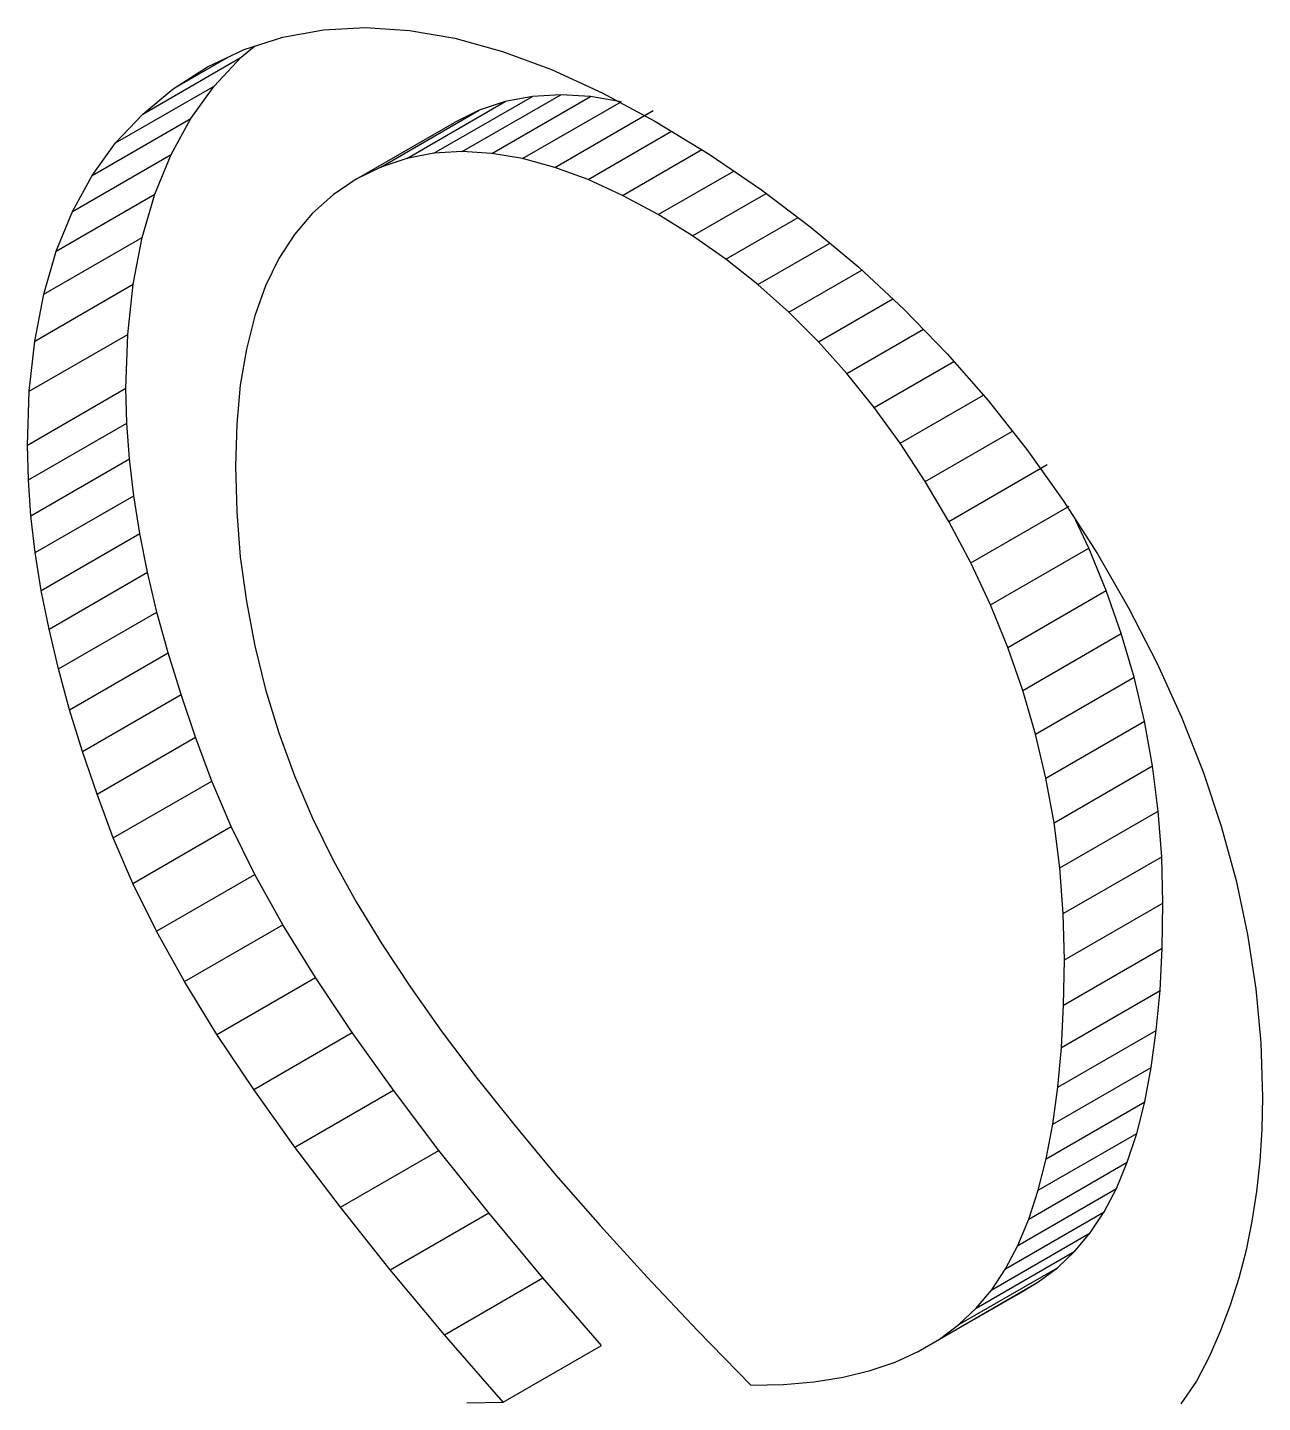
# Model space of a CAD drawing. Header units: millimetres. Extents: x -105 to 105, y -148 to 148.
# Drawn here: x 41.518 to 42.582, y -62.179 to -60.995 of the extents above; entities that cross this region are included whole.
import ezdxf

# ---------------------------------------------------------------- set-up
doc = ezdxf.new("R2010")
doc.units = ezdxf.units.MM
doc.layers.get('0').update_dxf_attribs({"lineweight": 18})

msp = doc.modelspace()

# ---------------------------------------------------------------- linework, layer by layer
at = {"color": 7, "lineweight": 30, "ltscale": 0.000727819}
msp.add_line((41.7051, -61.0134), (41.7384, -61.0028), dxfattribs=at)
at = {"color": 7, "lineweight": 30, "ltscale": 0.000736201}
msp.add_line((41.7384, -61.0028), (41.7732, -60.9965), dxfattribs=at)
at = {"color": 7, "lineweight": 30, "ltscale": 0.000757093}
msp.add_line((41.7732, -60.9965), (41.8095, -60.9946), dxfattribs=at)
at = {"color": 7, "lineweight": 30, "ltscale": 0.00078868}
msp.add_line((41.8095, -60.9946), (41.8473, -60.9971), dxfattribs=at)
at = {"color": 7, "lineweight": 30, "ltscale": 0.000831414}
msp.add_line((41.8473, -60.9971), (41.8866, -61.0039), dxfattribs=at)
at = {"color": 7, "lineweight": 30, "ltscale": 0.000881699}
msp.add_line((41.8866, -61.0039), (41.9274, -61.0152), dxfattribs=at)
at = {"color": 7, "lineweight": 30, "ltscale": 0.000732028}
msp.add_line((41.6734, -61.0285), (41.7051, -61.0134), dxfattribs=at)
at = {"color": 7, "lineweight": 30, "ltscale": 0.000309661}
msp.add_line((41.7024, -61.0201), (41.7139, -61.0106), dxfattribs=at)
at = {"color": 7, "lineweight": 30, "ltscale": 0.000939844}
msp.add_line((41.9274, -61.0152), (41.9697, -61.0308), dxfattribs=at)
at = {"color": 7, "lineweight": 30, "ltscale": 0.002041}
for p, q in [((41.6176, -61.0691), (41.7024, -61.0201)), ((41.5943, -61.094), (41.6792, -61.045)), ((41.8929, -61.1015), (41.9777, -61.0525)), ((41.845, -61.1074), (41.9299, -61.0584)), ((41.8684, -61.1029), (41.9533, -61.0539)), ((41.9184, -61.103), (42.0032, -61.054)), ((41.9449, -61.1075), (42.0298, -61.0585)), ((41.5742, -61.122), (41.659, -61.073)), ((41.8014, -61.1253), (41.8862, -61.0764)), ((41.8227, -61.1149), (41.9075, -61.0659)), ((41.9725, -61.1151), (42.0574, -61.0661)), ((41.5571, -61.1531), (41.642, -61.1041)), ((41.5432, -61.1872), (41.628, -61.1382)), ((41.5323, -61.2244), (41.6172, -61.1754)), ((41.5246, -61.2647), (41.6094, -61.2157)), ((41.5199, -61.308), (41.6048, -61.259)), ((41.5184, -61.3544), (41.6032, -61.3054)), ((41.5191, -61.3844), (41.604, -61.3354)), ((41.5213, -61.4153), (41.6062, -61.3663)), ((42.312, -61.4201), (42.3968, -61.3711)), ((41.525, -61.447), (41.6099, -61.398)), ((42.3309, -61.4558), (42.4157, -61.4069)), ((41.5302, -61.4795), (41.6151, -61.4305)), ((42.3478, -61.492), (42.4327, -61.443)), ((41.5369, -61.5129), (41.6217, -61.4639)), ((42.3627, -61.5286), (42.4476, -61.4796)), ((41.545, -61.5472), (41.6298, -61.4982)), ((42.3757, -61.5657), (42.4605, -61.5167)), ((41.5546, -61.5823), (41.6395, -61.5333)), ((42.3866, -61.6033), (42.4715, -61.5543)), ((41.5657, -61.6182), (41.6506, -61.5693)), ((42.3956, -61.6412), (42.4804, -61.5923)), ((41.5783, -61.6551), (41.6631, -61.6061)), ((41.5923, -61.6928), (41.6772, -61.6438)), ((42.4075, -61.7186), (42.4924, -61.6696)), ((41.609, -61.7319), (41.6938, -61.6829)), ((42.4105, -61.758), (42.4954, -61.709)), ((41.6294, -61.7732), (41.7143, -61.7242)), ((41.6536, -61.8165), (41.7384, -61.7675)), ((42.4109, -61.8367), (42.4957, -61.7878)), ((41.6815, -61.862), (41.7664, -61.813)), ((42.409, -61.8733), (42.4939, -61.8243)), ((41.7132, -61.9095), (41.7981, -61.8605)), ((42.4059, -61.9076), (42.4907, -61.8586)), ((42.4015, -61.9395), (42.4864, -61.8905)), ((41.7486, -61.9592), (41.8335, -61.9102)), ((42.389, -61.9963), (42.4738, -61.9473)), ((41.7879, -62.011), (41.8727, -61.962)), ((42.3809, -62.0212), (42.4657, -61.9722)), ((42.3715, -62.0438), (42.4563, -61.9948)), ((41.8308, -62.0648), (41.9157, -62.0158)), ((42.3608, -62.064), (42.4457, -62.015)), ((42.3489, -62.082), (42.4338, -62.033)), ((42.3356, -62.0979), (42.4205, -62.0489)), ((42.3206, -62.112), (42.4055, -62.063)), ((41.8775, -62.1208), (41.9624, -62.0718)), ((42.304, -62.1245), (42.3888, -62.0755)), ((42.2857, -62.1353), (42.3705, -62.0863)), ((41.928, -62.1788), (42.0128, -62.1299))]:
    msp.add_line(p, q, dxfattribs=at)
at = {"color": 7, "lineweight": 30, "ltscale": 0.001121}
msp.add_line((41.6439, -61.0473), (41.6906, -61.0203), dxfattribs=at)
at = {"color": 7, "lineweight": 30, "ltscale": 0.000727632}
msp.add_line((41.6439, -61.0473), (41.6734, -61.0285), dxfattribs=at)
at = {"color": 7, "lineweight": 30, "ltscale": 0.00071011}
for p, q in [((41.6792, -61.045), (41.7024, -61.0201)), ((41.5943, -61.094), (41.6176, -61.0691))]:
    msp.add_line(p, q, dxfattribs=at)
at = {"color": 7, "lineweight": 30, "ltscale": 0.001004}
msp.add_line((41.9697, -61.0308), (42.0135, -61.0509), dxfattribs=at)
at = {"color": 7, "lineweight": 30, "ltscale": 0.000713343}
msp.add_line((41.6176, -61.0691), (41.6439, -61.0473), dxfattribs=at)
at = {"color": 7, "lineweight": 30, "ltscale": 0.000718525}
for p, q in [((41.659, -61.073), (41.6792, -61.045)), ((41.5742, -61.122), (41.5943, -61.094))]:
    msp.add_line(p, q, dxfattribs=at)
at = {"color": 7, "lineweight": 30, "ltscale": 0.000510199}
msp.add_line((41.9777, -61.0525), (41.9533, -61.0539), dxfattribs=at)
at = {"color": 7, "lineweight": 30, "ltscale": 0.000532353}
msp.add_line((42.0032, -61.054), (41.9777, -61.0525), dxfattribs=at)
at = {"color": 7, "lineweight": 30, "ltscale": 0.001072}
msp.add_line((42.0135, -61.0509), (42.0588, -61.0753), dxfattribs=at)
at = {"color": 7, "lineweight": 30, "ltscale": 0.00049109}
msp.add_line((41.9299, -61.0584), (41.9075, -61.0659), dxfattribs=at)
at = {"color": 7, "lineweight": 30, "ltscale": 0.00049595}
for p, q in [((41.9533, -61.0539), (41.9299, -61.0584)), ((41.8684, -61.1029), (41.845, -61.1074))]:
    msp.add_line(p, q, dxfattribs=at)
at = {"color": 7, "lineweight": 30, "ltscale": 0.000561163}
for p, q in [((42.0298, -61.0585), (42.0032, -61.054)), ((41.9449, -61.1075), (41.9184, -61.103))]:
    msp.add_line(p, q, dxfattribs=at)
at = {"color": 7, "lineweight": 30, "ltscale": 0.000738375}
msp.add_line((41.642, -61.1041), (41.659, -61.073), dxfattribs=at)
at = {"color": 7, "lineweight": 30, "ltscale": 0.000494573}
msp.add_line((41.9075, -61.0659), (41.8862, -61.0764), dxfattribs=at)
at = {"color": 7, "lineweight": 30, "ltscale": 0.001143}
msp.add_line((42.0588, -61.0753), (42.1056, -61.1038), dxfattribs=at)
at = {"color": 7, "lineweight": 30, "ltscale": 0.001732}
msp.add_line((42.0012, -61.1256), (42.0732, -61.084), dxfattribs=at)
at = {"color": 7, "lineweight": 30, "ltscale": 0.00164}
msp.add_line((42.0309, -61.1392), (42.0991, -61.0998), dxfattribs=at)
at = {"color": 7, "lineweight": 30, "ltscale": 0.00076818}
for p, q in [((41.628, -61.1382), (41.642, -61.1041)), ((41.5432, -61.1872), (41.5571, -61.1531))]:
    msp.add_line(p, q, dxfattribs=at)
at = {"color": 7, "lineweight": 30, "ltscale": 0.000491211}
msp.add_line((41.845, -61.1074), (41.8227, -61.1149), dxfattribs=at)
at = {"color": 7, "lineweight": 30, "ltscale": 0.000510176}
msp.add_line((41.8929, -61.1015), (41.8684, -61.1029), dxfattribs=at)
at = {"color": 7, "lineweight": 30, "ltscale": 0.00053233}
msp.add_line((41.9184, -61.103), (41.8929, -61.1015), dxfattribs=at)
at = {"color": 7, "lineweight": 30, "ltscale": 0.00059644}
msp.add_line((41.9725, -61.1151), (41.9449, -61.1075), dxfattribs=at)
at = {"color": 7, "lineweight": 30, "ltscale": 0.00113}
msp.add_line((42.1056, -61.1038), (42.1505, -61.1343), dxfattribs=at)
at = {"color": 7, "lineweight": 30, "ltscale": 0.000738224}
msp.add_line((41.5571, -61.1531), (41.5742, -61.122), dxfattribs=at)
at = {"color": 7, "lineweight": 30, "ltscale": 0.000494405}
msp.add_line((41.8227, -61.1149), (41.8014, -61.1253), dxfattribs=at)
at = {"color": 7, "lineweight": 30, "ltscale": 0.000636152}
msp.add_line((42.0012, -61.1256), (41.9725, -61.1151), dxfattribs=at)
at = {"color": 7, "lineweight": 30, "ltscale": 0.001565}
msp.add_line((42.0616, -61.1557), (42.1267, -61.1182), dxfattribs=at)
at = {"color": 7, "lineweight": 30, "ltscale": 0.000495258}
msp.add_line((41.8014, -61.1253), (41.7817, -61.1386), dxfattribs=at)
at = {"color": 7, "lineweight": 30, "ltscale": 0.000680096}
msp.add_line((42.0309, -61.1392), (42.0012, -61.1256), dxfattribs=at)
at = {"color": 7, "lineweight": 30, "ltscale": 0.001122}
msp.add_line((42.1505, -61.1343), (42.1935, -61.1668), dxfattribs=at)
at = {"color": 7, "lineweight": 30, "ltscale": 0.00080748}
msp.add_line((41.6172, -61.1754), (41.628, -61.1382), dxfattribs=at)
at = {"color": 7, "lineweight": 30, "ltscale": 0.000493567}
msp.add_line((41.7817, -61.1386), (41.764, -61.1544), dxfattribs=at)
at = {"color": 7, "lineweight": 30, "ltscale": 0.00072794}
msp.add_line((42.0616, -61.1557), (42.0309, -61.1392), dxfattribs=at)
at = {"color": 7, "lineweight": 30, "ltscale": 0.001524}
msp.add_line((42.0913, -61.1741), (42.1547, -61.1375), dxfattribs=at)
at = {"color": 7, "lineweight": 30, "ltscale": 0.000501238}
msp.add_line((41.764, -61.1544), (41.7484, -61.1728), dxfattribs=at)
at = {"color": 7, "lineweight": 30, "ltscale": 0.000725912}
msp.add_line((42.0913, -61.1741), (42.0616, -61.1557), dxfattribs=at)
at = {"color": 7, "lineweight": 30, "ltscale": 0.001498}
msp.add_line((42.1199, -61.1942), (42.1822, -61.1582), dxfattribs=at)
at = {"color": 7, "lineweight": 30, "ltscale": 0.001115}
msp.add_line((42.1935, -61.1668), (42.2345, -61.2011), dxfattribs=at)
at = {"color": 7, "lineweight": 30, "ltscale": 0.000854303}
msp.add_line((41.6094, -61.2157), (41.6172, -61.1754), dxfattribs=at)
at = {"color": 7, "lineweight": 30, "ltscale": 0.000518481}
msp.add_line((41.7484, -61.1728), (41.735, -61.1937), dxfattribs=at)
at = {"color": 7, "lineweight": 30, "ltscale": 0.000728874}
msp.add_line((42.1199, -61.1942), (42.0913, -61.1741), dxfattribs=at)
at = {"color": 7, "lineweight": 30, "ltscale": 0.001493}
msp.add_line((42.1475, -61.2161), (42.2096, -61.1803), dxfattribs=at)
at = {"color": 7, "lineweight": 30, "ltscale": 0.000807373}
msp.add_line((41.5323, -61.2244), (41.5432, -61.1872), dxfattribs=at)
at = {"color": 7, "lineweight": 30, "ltscale": 0.000543213}
msp.add_line((41.735, -61.1937), (41.7235, -61.2171), dxfattribs=at)
at = {"color": 7, "lineweight": 30, "ltscale": 0.000734154}
msp.add_line((42.1475, -61.2161), (42.1199, -61.1942), dxfattribs=at)
at = {"color": 7, "lineweight": 30, "ltscale": 0.001514}
msp.add_line((42.1741, -61.2398), (42.237, -61.2035), dxfattribs=at)
at = {"color": 7, "lineweight": 30, "ltscale": 0.001111}
for p, q in [((42.2345, -61.2011), (42.2736, -61.2374)), ((42.2736, -61.2374), (42.3107, -61.2757))]:
    msp.add_line(p, q, dxfattribs=at)
at = {"color": 7, "lineweight": 30, "ltscale": 0.000908123}
for p, q in [((41.6048, -61.259), (41.6094, -61.2157)), ((41.5199, -61.308), (41.5246, -61.2647))]:
    msp.add_line(p, q, dxfattribs=at)
at = {"color": 7, "lineweight": 30, "ltscale": 0.000575205}
msp.add_line((41.7235, -61.2171), (41.7142, -61.2431), dxfattribs=at)
at = {"color": 7, "lineweight": 30, "ltscale": 0.000742154}
msp.add_line((42.1741, -61.2398), (42.1475, -61.2161), dxfattribs=at)
at = {"color": 7, "lineweight": 30, "ltscale": 0.000854677}
msp.add_line((41.5246, -61.2647), (41.5323, -61.2244), dxfattribs=at)
at = {"color": 7, "lineweight": 30, "ltscale": 0.001543}
msp.add_line((42.1996, -61.2653), (42.2638, -61.2283), dxfattribs=at)
at = {"color": 7, "lineweight": 30, "ltscale": 0.000752304}
msp.add_line((42.1996, -61.2653), (42.1741, -61.2398), dxfattribs=at)
at = {"color": 7, "lineweight": 30, "ltscale": 0.000613321}
msp.add_line((41.7142, -61.2431), (41.7069, -61.2716), dxfattribs=at)
at = {"color": 7, "lineweight": 30, "ltscale": 0.000967556}
for p, q in [((41.6032, -61.3054), (41.6048, -61.259)), ((41.5184, -61.3544), (41.5199, -61.308))]:
    msp.add_line(p, q, dxfattribs=at)
at = {"color": 7, "lineweight": 30, "ltscale": 0.000765316}
msp.add_line((42.2241, -61.2927), (42.1996, -61.2653), dxfattribs=at)
at = {"color": 7, "lineweight": 30, "ltscale": 0.001589}
msp.add_line((42.2241, -61.2927), (42.2902, -61.2546), dxfattribs=at)
at = {"color": 7, "lineweight": 30, "ltscale": 0.000656733}
msp.add_line((41.7069, -61.2716), (41.7017, -61.3027), dxfattribs=at)
at = {"color": 7, "lineweight": 30, "ltscale": 0.001113}
msp.add_line((42.3107, -61.2757), (42.3459, -61.3159), dxfattribs=at)
at = {"color": 7, "lineweight": 30, "ltscale": 0.001654}
msp.add_line((42.2476, -61.3219), (42.3164, -61.2822), dxfattribs=at)
at = {"color": 7, "lineweight": 30, "ltscale": 0.000779968}
msp.add_line((42.2476, -61.3219), (42.2241, -61.2927), dxfattribs=at)
at = {"color": 7, "lineweight": 30, "ltscale": 0.000625034}
for p, q in [((41.604, -61.3354), (41.6032, -61.3054)), ((41.5191, -61.3844), (41.5184, -61.3544))]:
    msp.add_line(p, q, dxfattribs=at)
at = {"color": 7, "lineweight": 30, "ltscale": 0.000703374}
msp.add_line((41.7017, -61.3027), (41.6986, -61.3363), dxfattribs=at)
at = {"color": 7, "lineweight": 30, "ltscale": 0.001728}
msp.add_line((42.2701, -61.3528), (42.3419, -61.3113), dxfattribs=at)
at = {"color": 7, "lineweight": 30, "ltscale": 0.000796681}
msp.add_line((42.2701, -61.3528), (42.2476, -61.3219), dxfattribs=at)
at = {"color": 7, "lineweight": 30, "ltscale": 0.001119}
msp.add_line((42.3459, -61.3159), (42.3792, -61.358), dxfattribs=at)
at = {"color": 7, "lineweight": 30, "ltscale": 0.000644459}
msp.add_line((41.6062, -61.3663), (41.604, -61.3354), dxfattribs=at)
at = {"color": 7, "lineweight": 30, "ltscale": 0.000754098}
msp.add_line((41.6986, -61.3363), (41.6976, -61.3725), dxfattribs=at)
at = {"color": 7, "lineweight": 30, "ltscale": 0.001808}
msp.add_line((42.2915, -61.3856), (42.3667, -61.3422), dxfattribs=at)
at = {"color": 7, "lineweight": 30, "ltscale": 0.000815966}
msp.add_line((42.2915, -61.3856), (42.2701, -61.3528), dxfattribs=at)
at = {"color": 7, "lineweight": 30, "ltscale": 0.001126}
msp.add_line((42.3792, -61.358), (42.4106, -61.4021), dxfattribs=at)
at = {"color": 7, "lineweight": 30, "ltscale": 0.000664382}
msp.add_line((41.6099, -61.398), (41.6062, -61.3663), dxfattribs=at)
at = {"color": 7, "lineweight": 30, "ltscale": 0.000817397}
msp.add_line((41.6976, -61.3725), (41.6986, -61.4117), dxfattribs=at)
at = {"color": 7, "lineweight": 30, "ltscale": 0.000644051}
msp.add_line((41.5213, -61.4153), (41.5191, -61.3844), dxfattribs=at)
at = {"color": 7, "lineweight": 30, "ltscale": 0.000836628}
msp.add_line((42.312, -61.4201), (42.2915, -61.3856), dxfattribs=at)
at = {"color": 7, "lineweight": 30, "ltscale": 0.000686791}
for p, q in [((41.6151, -61.4305), (41.6099, -61.398)), ((41.5302, -61.4795), (41.525, -61.447))]:
    msp.add_line(p, q, dxfattribs=at)
at = {"color": 7, "lineweight": 30, "ltscale": 0.001137}
msp.add_line((42.4106, -61.4021), (42.44, -61.4481), dxfattribs=at)
at = {"color": 7, "lineweight": 30, "ltscale": 0.000664805}
msp.add_line((41.525, -61.447), (41.5213, -61.4153), dxfattribs=at)
at = {"color": 7, "lineweight": 30, "ltscale": 0.000811692}
msp.add_line((41.6986, -61.4117), (41.7017, -61.4506), dxfattribs=at)
at = {"color": 7, "lineweight": 30, "ltscale": 0.000547975}
msp.add_line((42.4327, -61.443), (42.4215, -61.4192), dxfattribs=at)
at = {"color": 7, "lineweight": 30, "ltscale": 0.000709521}
for p, q in [((41.6217, -61.4639), (41.6151, -61.4305)), ((41.5369, -61.5129), (41.5302, -61.4795))]:
    msp.add_line(p, q, dxfattribs=at)
at = {"color": 7, "lineweight": 30, "ltscale": 0.000841458}
msp.add_line((42.3309, -61.4558), (42.312, -61.4201), dxfattribs=at)
at = {"color": 7, "lineweight": 30, "ltscale": 0.000823997}
msp.add_line((42.4476, -61.4796), (42.4327, -61.443), dxfattribs=at)
at = {"color": 7, "lineweight": 30, "ltscale": 0.000808757}
msp.add_line((41.7017, -61.4506), (41.7069, -61.489), dxfattribs=at)
at = {"color": 7, "lineweight": 30, "ltscale": 0.001129}
msp.add_line((42.44, -61.4481), (42.467, -61.495), dxfattribs=at)
at = {"color": 7, "lineweight": 30, "ltscale": 0.000733551}
for p, q in [((41.6298, -61.4982), (41.6217, -61.4639)), ((41.545, -61.5472), (41.5369, -61.5129))]:
    msp.add_line(p, q, dxfattribs=at)
at = {"color": 7, "lineweight": 30, "ltscale": 0.000831779}
msp.add_line((42.3478, -61.492), (42.3309, -61.4558), dxfattribs=at)
at = {"color": 7, "lineweight": 30, "ltscale": 0.000808155}
msp.add_line((41.7069, -61.489), (41.7142, -61.5272), dxfattribs=at)
at = {"color": 7, "lineweight": 30, "ltscale": 0.000818078}
msp.add_line((42.4605, -61.5167), (42.4476, -61.4796), dxfattribs=at)
at = {"color": 7, "lineweight": 30, "ltscale": 0.000758573}
msp.add_line((41.6395, -61.5333), (41.6298, -61.4982), dxfattribs=at)
at = {"color": 7, "lineweight": 30, "ltscale": 0.000823853}
msp.add_line((42.3627, -61.5286), (42.3478, -61.492), dxfattribs=at)
at = {"color": 7, "lineweight": 30, "ltscale": 0.0011}
msp.add_line((42.467, -61.495), (42.4912, -61.5419), dxfattribs=at)
at = {"color": 7, "lineweight": 30, "ltscale": 0.000814606}
msp.add_line((42.4715, -61.5543), (42.4605, -61.5167), dxfattribs=at)
at = {"color": 7, "lineweight": 30, "ltscale": 0.00078406}
for p, q in [((41.6506, -61.5693), (41.6395, -61.5333)), ((41.5657, -61.6182), (41.5546, -61.5823))]:
    msp.add_line(p, q, dxfattribs=at)
at = {"color": 7, "lineweight": 30, "ltscale": 0.000809182}
msp.add_line((41.7142, -61.5272), (41.7235, -61.5649), dxfattribs=at)
at = {"color": 7, "lineweight": 30, "ltscale": 0.000818204}
msp.add_line((42.3757, -61.5657), (42.3627, -61.5286), dxfattribs=at)
at = {"color": 7, "lineweight": 30, "ltscale": 0.000758205}
msp.add_line((41.5546, -61.5823), (41.545, -61.5472), dxfattribs=at)
at = {"color": 7, "lineweight": 30, "ltscale": 0.001073}
msp.add_line((42.4912, -61.5419), (42.5125, -61.5888), dxfattribs=at)
at = {"color": 7, "lineweight": 30, "ltscale": 0.000813692}
msp.add_line((42.4804, -61.5923), (42.4715, -61.5543), dxfattribs=at)
at = {"color": 7, "lineweight": 30, "ltscale": 0.000810542}
for p, q in [((41.6631, -61.6061), (41.6506, -61.5693)), ((41.5783, -61.6551), (41.5657, -61.6182))]:
    msp.add_line(p, q, dxfattribs=at)
at = {"color": 7, "lineweight": 30, "ltscale": 0.000813425}
msp.add_line((41.7235, -61.5649), (41.735, -61.6022), dxfattribs=at)
at = {"color": 7, "lineweight": 30, "ltscale": 0.000814972}
msp.add_line((42.3866, -61.6033), (42.3757, -61.5657), dxfattribs=at)
at = {"color": 7, "lineweight": 30, "ltscale": 0.000814164}
msp.add_line((42.4874, -61.6307), (42.4804, -61.5923), dxfattribs=at)
at = {"color": 7, "lineweight": 30, "ltscale": 0.001049}
msp.add_line((42.5125, -61.5888), (42.531, -61.6357), dxfattribs=at)
at = {"color": 7, "lineweight": 30, "ltscale": 0.000837591}
msp.add_line((41.6772, -61.6438), (41.6631, -61.6061), dxfattribs=at)
at = {"color": 7, "lineweight": 30, "ltscale": 0.000819896}
msp.add_line((41.735, -61.6022), (41.7484, -61.6392), dxfattribs=at)
at = {"color": 7, "lineweight": 30, "ltscale": 0.00081332}
msp.add_line((42.3956, -61.6412), (42.3866, -61.6033), dxfattribs=at)
at = {"color": 7, "lineweight": 30, "ltscale": 0.002042}
for p, q in [((42.4026, -61.6797), (42.4874, -61.6307)), ((42.4115, -61.7979), (42.4964, -61.7489)), ((42.3959, -61.9691), (42.4807, -61.9201))]:
    msp.add_line(p, q, dxfattribs=at)
at = {"color": 7, "lineweight": 30, "ltscale": 0.000817188}
msp.add_line((42.4924, -61.6696), (42.4874, -61.6307), dxfattribs=at)
at = {"color": 7, "lineweight": 30, "ltscale": 0.000886385}
for p, q in [((41.6938, -61.6829), (41.6772, -61.6438)), ((41.609, -61.7319), (41.5923, -61.6928))]:
    msp.add_line(p, q, dxfattribs=at)
at = {"color": 7, "lineweight": 30, "ltscale": 0.000827931}
msp.add_line((41.7484, -61.6392), (41.764, -61.6757), dxfattribs=at)
at = {"color": 7, "lineweight": 30, "ltscale": 0.000814471}
msp.add_line((42.4026, -61.6797), (42.3956, -61.6412), dxfattribs=at)
at = {"color": 7, "lineweight": 30, "ltscale": 0.001028}
msp.add_line((42.531, -61.6357), (42.5466, -61.6825), dxfattribs=at)
at = {"color": 7, "lineweight": 30, "ltscale": 0.000837948}
msp.add_line((41.5923, -61.6928), (41.5783, -61.6551), dxfattribs=at)
at = {"color": 7, "lineweight": 30, "ltscale": 0.000839045}
msp.add_line((41.764, -61.6757), (41.7817, -61.7119), dxfattribs=at)
at = {"color": 7, "lineweight": 30, "ltscale": 0.000817237}
msp.add_line((42.4075, -61.7186), (42.4026, -61.6797), dxfattribs=at)
at = {"color": 7, "lineweight": 30, "ltscale": 0.000822894}
for p, q in [((42.4954, -61.709), (42.4924, -61.6696)), ((42.4105, -61.758), (42.4075, -61.7186))]:
    msp.add_line(p, q, dxfattribs=at)
at = {"color": 7, "lineweight": 30, "ltscale": 0.000958942}
for p, q in [((41.7143, -61.7242), (41.6938, -61.6829)), ((41.6294, -61.7732), (41.609, -61.7319))]:
    msp.add_line(p, q, dxfattribs=at)
at = {"color": 7, "lineweight": 30, "ltscale": 0.001011}
msp.add_line((42.5466, -61.6825), (42.5594, -61.7293), dxfattribs=at)
at = {"color": 7, "lineweight": 30, "ltscale": 0.00085212}
msp.add_line((41.7817, -61.7119), (41.8014, -61.7478), dxfattribs=at)
at = {"color": 7, "lineweight": 30, "ltscale": 0.000830343}
msp.add_line((42.4964, -61.7489), (42.4954, -61.709), dxfattribs=at)
at = {"color": 7, "lineweight": 30, "ltscale": 0.001034}
for p, q in [((41.7384, -61.7675), (41.7143, -61.7242)), ((41.6536, -61.8165), (41.6294, -61.7732))]:
    msp.add_line(p, q, dxfattribs=at)
at = {"color": 7, "lineweight": 30, "ltscale": 0.00099605}
msp.add_line((42.5594, -61.7293), (42.5694, -61.776), dxfattribs=at)
at = {"color": 7, "lineweight": 30, "ltscale": 0.00088426}
msp.add_line((41.8014, -61.7478), (41.8235, -61.784), dxfattribs=at)
at = {"color": 7, "lineweight": 30, "ltscale": 0.000810733}
msp.add_line((42.4957, -61.7878), (42.4964, -61.7489), dxfattribs=at)
at = {"color": 7, "lineweight": 30, "ltscale": 0.000830334}
msp.add_line((42.4115, -61.7979), (42.4105, -61.758), dxfattribs=at)
at = {"color": 7, "lineweight": 30, "ltscale": 0.001112}
for p, q in [((41.7664, -61.813), (41.7384, -61.7675)), ((41.6815, -61.862), (41.6536, -61.8165))]:
    msp.add_line(p, q, dxfattribs=at)
at = {"color": 7, "lineweight": 30, "ltscale": 0.000934758}
msp.add_line((41.8235, -61.784), (41.8482, -61.8214), dxfattribs=at)
at = {"color": 7, "lineweight": 30, "ltscale": 0.000984321}
msp.add_line((42.5694, -61.776), (42.5765, -61.8227), dxfattribs=at)
at = {"color": 7, "lineweight": 30, "ltscale": 0.000810346}
msp.add_line((42.4109, -61.8367), (42.4115, -61.7979), dxfattribs=at)
at = {"color": 7, "lineweight": 30, "ltscale": 0.000762788}
msp.add_line((42.4939, -61.8243), (42.4957, -61.7878), dxfattribs=at)
at = {"color": 7, "lineweight": 30, "ltscale": 0.00119}
msp.add_line((41.7981, -61.8605), (41.7664, -61.813), dxfattribs=at)
at = {"color": 7, "lineweight": 30, "ltscale": 0.00098637}
msp.add_line((41.8482, -61.8214), (41.8756, -61.8601), dxfattribs=at)
at = {"color": 7, "lineweight": 30, "ltscale": 0.000976835}
msp.add_line((42.5765, -61.8227), (42.5808, -61.8694), dxfattribs=at)
at = {"color": 7, "lineweight": 30, "ltscale": 0.000716325}
for p, q in [((42.4907, -61.8586), (42.4939, -61.8243)), ((42.4059, -61.9076), (42.409, -61.8733))]:
    msp.add_line(p, q, dxfattribs=at)
at = {"color": 7, "lineweight": 30, "ltscale": 0.000763169}
msp.add_line((42.409, -61.8733), (42.4109, -61.8367), dxfattribs=at)
at = {"color": 7, "lineweight": 30, "ltscale": 0.001191}
msp.add_line((41.7132, -61.9095), (41.6815, -61.862), dxfattribs=at)
at = {"color": 7, "lineweight": 30, "ltscale": 0.001271}
for p, q in [((41.8335, -61.9102), (41.7981, -61.8605)), ((41.7486, -61.9592), (41.7132, -61.9095))]:
    msp.add_line(p, q, dxfattribs=at)
at = {"color": 7, "lineweight": 30, "ltscale": 0.001039}
msp.add_line((41.8756, -61.8601), (41.9056, -61.8999), dxfattribs=at)
at = {"color": 7, "lineweight": 30, "ltscale": 0.000671123}
msp.add_line((42.4864, -61.8905), (42.4907, -61.8586), dxfattribs=at)
at = {"color": 7, "lineweight": 30, "ltscale": 0.000972429}
msp.add_line((42.5808, -61.8694), (42.5822, -61.9161), dxfattribs=at)
at = {"color": 7, "lineweight": 30, "ltscale": 0.000627106}
msp.add_line((42.4807, -61.9201), (42.4864, -61.8905), dxfattribs=at)
at = {"color": 7, "lineweight": 30, "ltscale": 0.001093}
msp.add_line((41.9056, -61.8999), (41.9383, -61.9409), dxfattribs=at)
at = {"color": 7, "lineweight": 30, "ltscale": 0.001353}
for p, q in [((41.8727, -61.962), (41.8335, -61.9102)), ((41.7879, -62.011), (41.7486, -61.9592))]:
    msp.add_line(p, q, dxfattribs=at)
at = {"color": 7, "lineweight": 30, "ltscale": 0.000670745}
msp.add_line((42.4015, -61.9395), (42.4059, -61.9076), dxfattribs=at)
at = {"color": 7, "lineweight": 30, "ltscale": 0.000580717}
msp.add_line((42.5822, -61.9161), (42.5816, -61.944), dxfattribs=at)
at = {"color": 7, "lineweight": 30, "ltscale": 0.000585562}
msp.add_line((42.4738, -61.9473), (42.4807, -61.9201), dxfattribs=at)
at = {"color": 7, "lineweight": 30, "ltscale": 0.001147}
msp.add_line((41.9383, -61.9409), (41.9736, -61.9832), dxfattribs=at)
at = {"color": 7, "lineweight": 30, "ltscale": 0.000627552}
msp.add_line((42.3959, -61.9691), (42.4015, -61.9395), dxfattribs=at)
at = {"color": 7, "lineweight": 30, "ltscale": 0.000546109}
for p, q in [((42.4657, -61.9722), (42.4738, -61.9473)), ((42.3809, -62.0212), (42.389, -61.9963))]:
    msp.add_line(p, q, dxfattribs=at)
at = {"color": 7, "lineweight": 30, "ltscale": 0.000566069}
msp.add_line((42.5816, -61.944), (42.5799, -61.9711), dxfattribs=at)
at = {"color": 7, "lineweight": 30, "ltscale": 0.001435}
for p, q in [((41.9157, -62.0158), (41.8727, -61.962)), ((41.8308, -62.0648), (41.7879, -62.011))]:
    msp.add_line(p, q, dxfattribs=at)
at = {"color": 7, "lineweight": 30, "ltscale": 0.000585099}
msp.add_line((42.389, -61.9963), (42.3959, -61.9691), dxfattribs=at)
at = {"color": 7, "lineweight": 30, "ltscale": 0.000509438}
for p, q in [((42.4563, -61.9948), (42.4657, -61.9722)), ((42.3715, -62.0438), (42.3809, -62.0212))]:
    msp.add_line(p, q, dxfattribs=at)
at = {"color": 7, "lineweight": 30, "ltscale": 0.000552489}
msp.add_line((42.5799, -61.9711), (42.5771, -61.9974), dxfattribs=at)
at = {"color": 7, "lineweight": 30, "ltscale": 0.001202}
msp.add_line((41.9736, -61.9832), (42.0116, -62.0266), dxfattribs=at)
at = {"color": 7, "lineweight": 30, "ltscale": 0.00047624}
msp.add_line((42.4457, -62.015), (42.4563, -61.9948), dxfattribs=at)
at = {"color": 7, "lineweight": 30, "ltscale": 0.00053974}
msp.add_line((42.5771, -61.9974), (42.5731, -62.023), dxfattribs=at)
at = {"color": 7, "lineweight": 30, "ltscale": 0.001519}
for p, q in [((41.9624, -62.0718), (41.9157, -62.0158)), ((41.8775, -62.1208), (41.8308, -62.0648))]:
    msp.add_line(p, q, dxfattribs=at)
at = {"color": 7, "lineweight": 30, "ltscale": 0.000448067}
for p, q in [((42.4338, -62.033), (42.4457, -62.015)), ((42.3489, -62.082), (42.3608, -62.064))]:
    msp.add_line(p, q, dxfattribs=at)
at = {"color": 7, "lineweight": 30, "ltscale": 0.000528482}
msp.add_line((42.5731, -62.023), (42.568, -62.0479), dxfattribs=at)
at = {"color": 7, "lineweight": 30, "ltscale": 0.001257}
msp.add_line((42.0116, -62.0266), (42.0522, -62.0712), dxfattribs=at)
at = {"color": 7, "lineweight": 30, "ltscale": 0.000432158}
for p, q in [((42.4205, -62.0489), (42.4338, -62.033)), ((42.3356, -62.0979), (42.3489, -62.082))]:
    msp.add_line(p, q, dxfattribs=at)
at = {"color": 7, "lineweight": 30, "ltscale": 0.000476577}
msp.add_line((42.3608, -62.064), (42.3715, -62.0438), dxfattribs=at)
at = {"color": 7, "lineweight": 30, "ltscale": 0.00051832}
msp.add_line((42.568, -62.0479), (42.5617, -62.072), dxfattribs=at)
at = {"color": 7, "lineweight": 30, "ltscale": 0.000430129}
for p, q in [((42.4055, -62.063), (42.4205, -62.0489)), ((42.3206, -62.112), (42.3356, -62.0979))]:
    msp.add_line(p, q, dxfattribs=at)
at = {"color": 7, "lineweight": 30, "ltscale": 0.001313}
msp.add_line((42.0522, -62.0712), (42.0954, -62.117), dxfattribs=at)
at = {"color": 7, "lineweight": 30, "ltscale": 0.000433502}
msp.add_line((42.3888, -62.0755), (42.4055, -62.063), dxfattribs=at)
at = {"color": 7, "lineweight": 30, "ltscale": 0.001603}
msp.add_line((42.0128, -62.1299), (41.9624, -62.0718), dxfattribs=at)
at = {"color": 7, "lineweight": 30, "ltscale": 0.0004422}
msp.add_line((42.3705, -62.0863), (42.3888, -62.0755), dxfattribs=at)
at = {"color": 7, "lineweight": 30, "ltscale": 0.000510206}
msp.add_line((42.5617, -62.072), (42.5543, -62.0953), dxfattribs=at)
at = {"color": 7, "lineweight": 30, "ltscale": 0.000502824}
msp.add_line((42.5543, -62.0953), (42.5458, -62.1179), dxfattribs=at)
at = {"color": 7, "lineweight": 30, "ltscale": 0.001369}
msp.add_line((42.0954, -62.117), (42.1413, -62.1641), dxfattribs=at)
at = {"color": 7, "lineweight": 30, "ltscale": 0.000433273}
msp.add_line((42.304, -62.1245), (42.3206, -62.112), dxfattribs=at)
at = {"color": 7, "lineweight": 30, "ltscale": 0.000497324}
msp.add_line((42.5458, -62.1179), (42.5361, -62.1397), dxfattribs=at)
at = {"color": 7, "lineweight": 30, "ltscale": 0.001602}
msp.add_line((41.928, -62.1788), (41.8775, -62.1208), dxfattribs=at)
at = {"color": 7, "lineweight": 30, "ltscale": 0.000442393}
msp.add_line((42.2857, -62.1353), (42.304, -62.1245), dxfattribs=at)
at = {"color": 7, "lineweight": 30, "ltscale": 0.000456322}
msp.add_line((42.2657, -62.1444), (42.2857, -62.1353), dxfattribs=at)
at = {"color": 7, "lineweight": 30, "ltscale": 0.00049357}
msp.add_line((42.5361, -62.1397), (42.5253, -62.1608), dxfattribs=at)
at = {"color": 7, "lineweight": 30, "ltscale": 0.000498139}
msp.add_line((42.2209, -62.1574), (42.2441, -62.1517), dxfattribs=at)
at = {"color": 7, "lineweight": 30, "ltscale": 0.000475178}
msp.add_line((42.2441, -62.1517), (42.2657, -62.1444), dxfattribs=at)
at = {"color": 7, "lineweight": 30, "ltscale": 0.000587186}
msp.add_line((42.1413, -62.1641), (42.1695, -62.1635), dxfattribs=at)
at = {"color": 7, "lineweight": 30, "ltscale": 0.000555085}
msp.add_line((42.1695, -62.1635), (42.196, -62.1613), dxfattribs=at)
at = {"color": 7, "lineweight": 30, "ltscale": 0.000524865}
msp.add_line((42.196, -62.1613), (42.2209, -62.1574), dxfattribs=at)
at = {"color": 7, "lineweight": 30, "ltscale": 0.000491187}
msp.add_line((42.5253, -62.1608), (42.5119, -62.1802), dxfattribs=at)
at = {"color": 7, "lineweight": 30, "ltscale": 0.000648239}
msp.add_line((41.8969, -62.1794), (41.928, -62.1788), dxfattribs=at)

doc.saveas('drawing.dxf')
